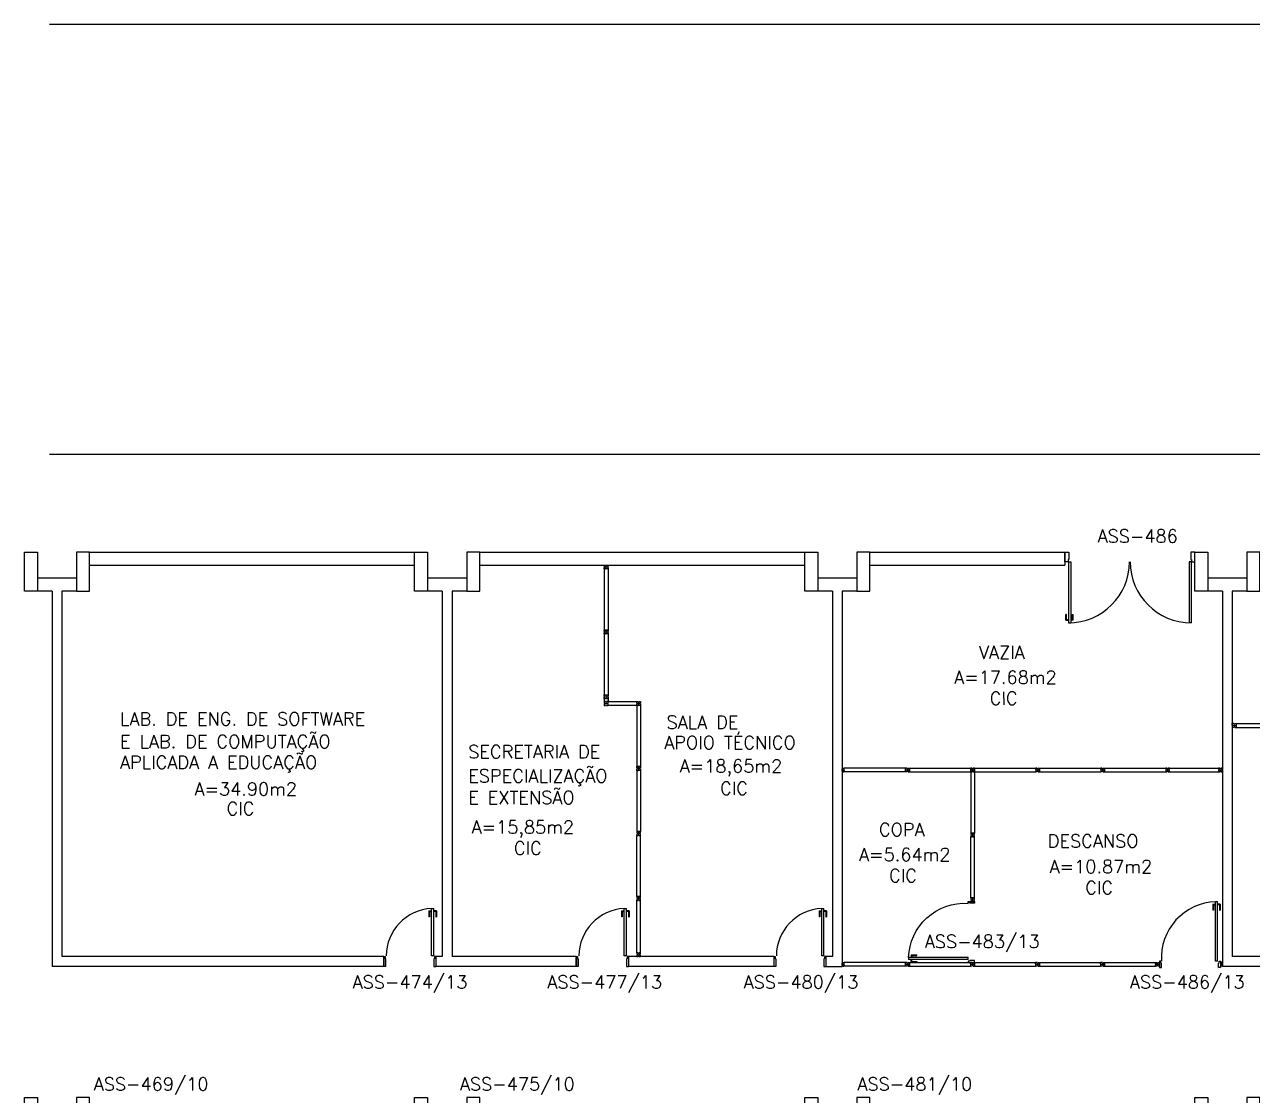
# Model space of a CAD drawing. Extents: x 0 to 244, y -71 to 76.
# Drawn here: x -0.43 to 18.46, y -45.72 to -29.24 of the extents above; entities that cross this region are included whole.
import ezdxf
from ezdxf.enums import TextEntityAlignment as Align

# ---------------------------------------------------------------- set-up
doc = ezdxf.new("R2010")
doc.units = 0
doc.header["$LTSCALE"] = 0.01
doc.header["$MEASUREMENT"] = 0
doc.layers.get('0').update_dxf_attribs({"linetype": 'CONTINUOUS'})
for name, color, linetype in [('ALV', 2, 'CONTINUOUS'), ('CENTRO_DE_CUSTO', 1, 'CONTINUOUS'), ('DIV', 2, 'CONTINUOUS'), ('ESQ', 1, 'CONTINUOUS'), ('ESTR', 3, 'CONTINUOUS'), ('PISO', 1, 'CONTINUOUS'), ('TEXTO', 2, 'CONTINUOUS'), ('TEXTO-ENDEREÇO', 2, 'CONTINUOUS'), ('ÁREA', 2, 'CONTINUOUS')]:
    doc.layers.add(name, color=color, linetype=linetype)
doc.layers.get('0').freeze()
doc.styles.add('UNB-100', font='simplex.shx', dxfattribs={"height": 0.2})
doc.styles.add('UNB-100-1', font='simplex.shx', dxfattribs={"height": 0.2})

# ---------------------------------------------------------------- blocks, each defined once
blk = doc.blocks.new('PILINT-SSN')
for points in [[(0.2, 0), (0.2, -0.6), (0, -0.6), (0, 0)], [(1, 0), (0.8, 0), (0.8, -0.6), (1, -0.6)], [(0, -8.39), (0.2, -8.39), (0.2, -9.39), (0, -9.39)], [(0.8, -8.39), (0.8, -9.39), (1, -9.39), (1, -8.39)]]:
    blk.add_lwpolyline(points, close=True)
blk = doc.blocks.new('PD80-SSN')
for p, q in [((-0.777, 0.01), (-0.777, -0.03)), ((-0.777, 0.01), (-0.687, 0.01)), ((-0.687, 0), (-0.687, 0.01)), ((-0.075, 0), (0.075, 0)), ((-0.075, 0), (-0.075, -0.02)), ((0.075, -0.03), (0.075, 0)), ((-0.817, -0.065), (-0.817, -0.03)), ((-0.085, -0.03), (-0.817, -0.03)), ((-0.085, -0.065), (-0.817, -0.065)), ((-0.777, -0.105), (-0.777, -0.065)), ((-0.777, -0.105), (-0.687, -0.105)), ((-0.767, 0), (-0.767, -0.03)), ((-0.767, 0), (-0.687, 0)), ((-0.767, -0.095), (-0.767, -0.065)), ((-0.767, -0.095), (-0.687, -0.095)), ((-0.687, -0.095), (-0.687, -0.105)), ((-0.085, -0.03), (-0.085, -0.065)), ((-0.075, -0.02), (-0.04, -0.02)), ((-0.04, -0.03), (-0.04, -0.02)), ((-0.04, -0.03), (0.075, -0.03)), ((-0.075, -0.781), (-0.04, -0.781)), ((-0.075, -0.801), (-0.075, -0.781)), ((-0.075, -0.801), (0.075, -0.801)), ((-0.075, -0.802), (0.075, -0.802)), ((-0.04, -0.771), (0.075, -0.771)), ((-0.04, -0.771), (-0.04, -0.781)), ((0.075, -0.771), (0.075, -0.801))]:
    blk.add_line(p, q)
blk.add_arc((-0.085, -0.03), 0.731, 182.6571, 270)
blk = doc.blocks.new('DIVMT-SSN')
for p, q in [((-0.03, 0.008), (-0.03, 0.03)), ((-0.006, 0.03), (-0.03, 0.03)), ((-0.03, 0.008), (-0.02, 0.008)), ((-0.02, -0.008), (-0.02, 0.008)), ((-0.006, 0.02), (-0.006, 0.03)), ((0.006, 0.02), (-0.006, 0.02)), ((-0.005, 0), (0.005, 0)), ((0.005, 0), (-0.005, 0)), ((0, 0.005), (0, -0.005)), ((0, -0.005), (0, 0.005)), ((0.006, 0.03), (0.03, 0.03)), ((0.006, 0.02), (0.006, 0.03)), ((0.03, 0.008), (0.02, 0.008)), ((0.02, -0.008), (0.02, 0.008)), ((0.03, 0.008), (0.03, 0.03)), ((-0.03, -0.008), (-0.03, -0.03)), ((-0.03, -0.008), (-0.02, -0.008)), ((-0.03, -0.03), (-0.03, -0.97)), ((-0.03, -0.03), (-0.009, -0.03)), ((0.03, -0.03), (-0.03, -0.03)), ((-0.03, -0.03), (-0.006, -0.03)), ((-0.009, -0.03), (-0.027, -0.03)), ((-0.006, -0.02), (-0.006, -0.03)), ((-0.006, -0.02), (0.006, -0.02)), ((-0.006, -0.02), (-0.006, -0.03)), ((0.006, -0.02), (-0.006, -0.02)), ((0.005, -0.03), (-0.005, -0.03)), ((0.006, -0.02), (0.006, -0.03)), ((0.006, -0.02), (0.006, -0.03)), ((0.03, -0.03), (0.006, -0.03)), ((0.03, -0.008), (0.02, -0.008)), ((0.03, -0.008), (0.03, -0.03)), ((0.03, -0.03), (0.03, -0.97)), ((0.03, -0.97), (-0.03, -0.97)), ((-0.006, -0.98), (-0.006, -0.97)), ((-0.006, -0.98), (0.006, -0.98)), ((0.006, -1.001), (-0.006, -1.001)), ((0.005, -0.97), (-0.005, -0.97)), ((0, -0.994), (0, -1.007)), ((0, -1.02), (0, -1.021)), ((0.006, -0.98), (0.006, -0.97))]:
    blk.add_line(p, q)
blk = doc.blocks.new('DIVINI-SSN')
for p, q in [((-0.02, 0), (-0.02, -0.008)), ((-0.02, 0), (0.02, 0)), ((0, 0.005), (0, -0.005)), ((0.02, 0), (0.02, -0.008)), ((-0.03, -0.008), (-0.02, -0.008)), ((-0.03, -0.008), (-0.03, -0.028)), ((-0.03, -0.028), (-0.008, -0.028)), ((-0.03, -0.03), (0.03, -0.03)), ((-0.03, -0.975), (-0.03, -0.03)), ((-0.009, -0.03), (-0.027, -0.03)), ((-0.008, -0.019), (0.008, -0.019)), ((-0.008, -0.019), (-0.008, -0.028)), ((-0.006, -0.021), (-0.006, -0.03)), ((0.006, -0.021), (-0.006, -0.021)), ((-0.006, -0.023), (-0.006, -0.027)), ((-0.004, -0.021), (0.004, -0.021)), ((0.006, -0.021), (0.006, -0.03)), ((0.006, -0.023), (0.006, -0.027)), ((0.008, -0.019), (0.008, -0.028)), ((0.03, -0.028), (0.008, -0.028)), ((0.009, -0.03), (0.027, -0.03)), ((0.03, -0.008), (0.02, -0.008)), ((0.03, -0.008), (0.03, -0.028)), ((0.03, -0.975), (0.03, -0.03)), ((-0.03, -0.975), (0.03, -0.975)), ((-0.006, -0.985), (-0.006, -0.975)), ((0.006, -0.985), (-0.006, -0.985)), ((0.006, -1.01), (-0.006, -1.01)), ((0, -1.003), (0, -1.018)), ((0.006, -0.985), (0.006, -0.975)), ((0.03, -0.975), (0.009, -0.975))]:
    blk.add_line(p, q)
blk = doc.blocks.new('PDV2D-SSN')
for p, q in [((-0.106, 0.965), (-0.076, 0.965)), ((-0.138, 0.835), (-0.148, 0.835)), ((-0.95, 0.05), (-0.97, 0.05)), ((-0.97, 0.05), (-0.97, 0.035)), ((-0.97, 0.035), (-0.97, -0.035)), ((-0.95, 0.02), (-0.95, 0.05)), ((-0.95, 0.02), (-0.94, 0.02)), ((-0.94, -0.05), (-0.94, 0.02)), ((-0.051, 0.02), (-0.061, 0.02)), ((-0.061, -0.05), (-0.061, 0.02)), ((-0.051, 0.05), (-0.031, 0.05)), ((-0.051, 0.02), (-0.051, 0.05)), ((-0.031, 0.05), (-0.031, -0.05)), ((-0.97, -0.035), (-0.97, -0.05)), ((-0.97, -0.05), (-0.94, -0.05)), ((-0.031, -0.05), (-0.061, -0.05))]:
    blk.add_line(p, q)
at = {"color": 2}
for p, q in [((-0.106, 0.05), (-0.106, 0.965)), ((-0.076, 0.05), (-0.076, 0.965)), ((-0.148, 0.925), (-0.108, 0.925)), ((-0.148, 0.925), (-0.148, 0.835)), ((-0.138, 0.915), (-0.108, 0.915)), ((-0.138, 0.915), (-0.138, 0.835)), ((-0.034, 0.925), (-0.074, 0.925)), ((-0.044, 0.915), (-0.074, 0.915)), ((-0.044, 0.915), (-0.044, 0.835)), ((-0.044, 0.835), (-0.034, 0.835)), ((-0.034, 0.925), (-0.034, 0.835)), ((-0.076, 0.05), (-0.106, 0.05))]:
    blk.add_line(p, q, dxfattribs=at)
at = {"color": 1}
blk.add_arc((-0.076, 0.1), 0.865, 91.988, 183.3214, dxfattribs=at)
blk = doc.blocks.new('MTINI-SSN')
for p, q in [((-0.03, 0.008), (-0.03, 0.028)), ((-0.03, 0.028), (-0.008, 0.028)), ((-0.03, 0.008), (-0.02, 0.008)), ((-0.02, 0), (-0.02, 0.008)), ((-0.001, 0), (-0.02, 0)), ((-0.008, 0.019), (-0.008, 0.028)), ((0.008, 0.019), (-0.008, 0.019)), ((0.005, 0), (-0.005, 0)), ((0.02, 0), (-0.001, 0)), ((0, -0.005), (0, 0.005)), ((0.008, 0.019), (0.008, 0.028)), ((0.03, 0.028), (0.008, 0.028)), ((0.03, 0.008), (0.02, 0.008)), ((0.02, 0), (0.02, 0.008)), ((0.03, 0.008), (0.03, 0.028))]:
    blk.add_line(p, q)
blk = doc.blocks.new('MTT-SSN')
for p, q in [((-0.0051, 0), (0.0051, 0)), ((0, -0.0051), (0, 0.0051))]:
    blk.add_line(p, q)
blk.add_lwpolyline([(-0.008, 0.03), (-0.008, 0.02), (0.008, 0.02), (0.008, 0.03), (0.03, 0.03), (0.03, 0.006), (0.0205, 0.006), (0.0205, -0.006), (0.03, -0.006), (0.03, -0.03), (0.008, -0.03), (0.008, -0.02), (-0.008, -0.02), (-0.008, -0.03), (-0.03, -0.03), (-0.03, -0.006), (-0.0185, -0.006), (-0.0185, 0.006), (-0.03, 0.006), (-0.03, 0.03)], close=True)
blk = doc.blocks.new('PTDP-SSN')
at = {"color": 2}
for p, q in [((0.055, 1.015), (0.09, 1.015)), ((0.055, 0.075), (0.055, 1.015)), ((0.09, 0.075), (0.09, 1.015)), ((1.91, 0.075), (1.91, 1.015)), ((1.945, 1.015), (1.91, 1.015)), ((1.945, 0.075), (1.945, 1.015)), ((0.05, 0.075), (0, 0.075)), ((0, 0.075), (0, -0.075)), ((0.05, 0.04), (0.05, 0.075)), ((0.06, 0.04), (0.05, 0.04)), ((0.055, 0.075), (0.09, 0.075)), ((0.06, -0.075), (0.06, 0.04)), ((1.945, 0.075), (1.91, 0.075)), ((1.94, -0.075), (1.94, 0.04)), ((1.94, 0.04), (1.95, 0.04)), ((1.95, 0.04), (1.95, 0.075)), ((1.95, 0.075), (2, 0.075)), ((2, 0.075), (2, -0.075)), ((0, -0.075), (0.06, -0.075)), ((2, -0.075), (1.94, -0.075))]:
    blk.add_line(p, q, dxfattribs=at)
at = {"color": 1}
for centre, start, end in [((0.055, 0.075), 0, 90), ((1.945, 0.075), 90, 180)]:
    blk.add_arc(centre, 0.94, start, end, dxfattribs=at)
blk = doc.blocks.new('DIV-SSN')
for p, q in [((-0.005, 0), (0.005, 0)), ((0, 0.005), (0, -0.005)), ((-0.03, -0.03), (-0.03, -0.97)), ((0.03, -0.03), (-0.03, -0.03)), ((-0.03, -0.03), (-0.009, -0.03)), ((-0.009, -0.03), (-0.027, -0.03)), ((-0.006, -0.02), (0.006, -0.02)), ((-0.006, -0.02), (-0.006, -0.03)), ((-0.005, -0.022), (0.005, -0.022)), ((-0.005, -0.022), (-0.005, -0.029)), ((0.005, -0.029), (-0.005, -0.029)), ((0.005, -0.03), (-0.005, -0.03)), ((0.005, -0.022), (0.005, -0.029)), ((0.006, -0.02), (0.006, -0.03)), ((0.03, -0.03), (0.03, -0.97)), ((0.03, -0.97), (-0.03, -0.97)), ((0.007, -0.999), (-0.007, -0.999)), ((-0.006, -0.98), (-0.006, -0.97)), ((-0.006, -0.98), (0.006, -0.98)), ((0.005, -0.97), (-0.005, -0.97)), ((0, -0.991), (0, -1.006)), ((0.006, -0.98), (0.006, -0.97))]:
    blk.add_line(p, q)

msp = doc.modelspace()

# ---------------------------------------------------------------- linework, layer by layer
at = {"layer": 'ALV'}
for p, q in [((0.572, -37.357), (5.572, -37.357)), ((6.572, -37.357), (11.572, -37.357)), ((12.572, -37.357), (15.572, -37.357)), ((15.572, -37.357), (15.572, -37.557)), ((0.572, -37.557), (5.572, -37.557)), ((6.572, -37.557), (11.572, -37.557)), ((12.572, -37.557), (15.572, -37.557)), ((0.372, -37.757), (-0.228, -37.757)), ((6.372, -37.757), (5.772, -37.757)), ((12.372, -37.757), (11.772, -37.757)), ((18.372, -37.757), (17.772, -37.757)), ((-0.003, -37.957), (-0.228, -37.957)), ((-0.003, -37.957), (-0.003, -43.732)), ((0.147, -37.957), (0.147, -43.582)), ((0.372, -37.957), (0.147, -37.957)), ((5.997, -37.957), (5.772, -37.957)), ((5.997, -37.957), (5.997, -43.582)), ((6.147, -37.957), (6.147, -43.587)), ((6.372, -37.957), (6.147, -37.957)), ((11.997, -37.957), (11.772, -37.957)), ((11.997, -37.957), (11.997, -43.582)), ((12.147, -37.957), (12.147, -43.732)), ((12.372, -37.957), (12.147, -37.957)), ((17.997, -37.957), (17.772, -37.957)), ((17.997, -37.957), (17.997, -43.732)), ((18.372, -37.957), (18.147, -37.957)), ((18.147, -37.957), (18.147, -43.582)), ((5.096, -43.582), (0.147, -43.582)), ((5.096, -43.582), (5.096, -43.732)), ((5.997, -43.582), (5.897, -43.582)), ((5.897, -43.582), (5.897, -43.732)), ((8.058, -43.582), (6.147, -43.582)), ((8.058, -43.732), (8.058, -43.582)), ((11.096, -43.582), (8.86, -43.582)), ((8.96, -43.582), (8.86, -43.582)), ((8.86, -43.582), (8.86, -43.732)), ((11.997, -43.582), (11.897, -43.582)), ((11.897, -43.582), (11.897, -43.732)), ((23.096, -43.582), (18.147, -43.582)), ((5.096, -43.732), (-0.003, -43.732)), ((8.058, -43.732), (5.897, -43.732)), ((11.096, -43.732), (8.86, -43.732)), ((11.897, -43.732), (12.147, -43.732)), ((23.096, -43.732), (17.997, -43.732))]:
    msp.add_line(p, q, dxfattribs=at)
at = {"layer": 'DIV'}
for p, q in [((8.487, -39.616), (8.487, -39.657)), ((8.547, -39.616), (8.547, -39.657)), ((8.547, -39.657), (8.987, -39.657)), ((8.987, -39.717), (8.547, -39.717)), ((17.184, -40.681), (17.937, -40.681)), ((17.184, -40.741), (17.937, -40.741)), ((9.017, -42.694), (9.017, -42.679)), ((8.987, -43.522), (8.987, -42.715)), ((9.047, -42.715), (8.987, -42.715)), ((9.024, -42.686), (9.01, -42.686)), ((9.011, -42.706), (9.011, -42.715)), ((9.011, -42.706), (9.023, -42.706)), ((9.022, -42.715), (9.012, -42.715)), ((9.023, -42.706), (9.023, -42.715)), ((9.047, -43.522), (9.047, -42.715)), ((16.123, -43.695), (16.123, -43.671)), ((16.145, -43.671), (16.123, -43.671)), ((16.133, -43.695), (16.123, -43.695)), ((16.123, -43.707), (16.123, -43.731)), ((16.133, -43.707), (16.123, -43.707)), ((16.145, -43.731), (16.123, -43.731)), ((16.133, -43.695), (16.133, -43.707)), ((16.145, -43.671), (16.145, -43.681)), ((16.161, -43.681), (16.145, -43.681)), ((16.145, -43.731), (16.145, -43.721)), ((16.161, -43.721), (16.145, -43.721)), ((16.148, -43.701), (16.158, -43.701)), ((16.158, -43.701), (16.148, -43.701)), ((16.153, -43.706), (16.153, -43.696)), ((16.153, -43.696), (16.153, -43.706)), ((16.161, -43.671), (16.183, -43.671)), ((16.161, -43.671), (16.161, -43.681)), ((16.161, -43.731), (16.161, -43.721)), ((16.161, -43.731), (16.183, -43.731)), ((16.174, -43.695), (16.183, -43.695)), ((16.174, -43.707), (16.174, -43.695)), ((16.174, -43.695), (16.183, -43.695)), ((16.174, -43.695), (16.174, -43.707)), ((16.174, -43.707), (16.183, -43.707)), ((16.174, -43.707), (16.183, -43.707)), ((16.183, -43.671), (16.183, -43.731)), ((16.183, -43.671), (16.183, -43.695)), ((16.183, -43.671), (16.965, -43.671)), ((16.183, -43.696), (16.183, -43.706)), ((16.183, -43.731), (16.183, -43.707)), ((16.183, -43.731), (16.183, -43.71)), ((16.183, -43.71), (16.183, -43.728)), ((16.183, -43.731), (16.965, -43.731)), ((16.965, -43.671), (16.965, -43.731)), ((16.974, -43.695), (16.965, -43.695)), ((16.965, -43.696), (16.965, -43.706)), ((16.974, -43.707), (16.965, -43.707)), ((16.974, -43.707), (16.974, -43.695)), ((16.988, -43.701), (17.002, -43.701)), ((16.995, -43.695), (16.995, -43.707)), ((17.014, -43.701), (17.016, -43.701))]:
    msp.add_line(p, q, dxfattribs=at)
at = {"layer": 'ESQ'}
for p, q in [((15.597, -38.317), (15.587, -38.317)), ((15.587, -38.407), (15.587, -38.317)), ((15.597, -38.397), (15.597, -38.317)), ((15.692, -38.317), (15.702, -38.317)), ((15.692, -38.397), (15.692, -38.317)), ((15.702, -38.407), (15.702, -38.317)), ((15.587, -38.407), (15.627, -38.407)), ((15.597, -38.397), (15.627, -38.397)), ((15.692, -38.397), (15.662, -38.397)), ((15.702, -38.407), (15.662, -38.407)), ((8.058, -43.582), (8.058, -43.732)), ((8.86, -43.582), (8.86, -43.732)), ((11.096, -43.582), (11.096, -43.732)), ((11.897, -43.582), (11.897, -43.732))]:
    msp.add_line(p, q, dxfattribs=at)
at = {"layer": 'PISO'}
for p, q in [((228.172, -29.242), (-0.045, -29.242)), ((228.172, -35.857), (-0.045, -35.857))]:
    msp.add_line(p, q, dxfattribs=at)

# ---------------------------------------------------------------- block references
at = {"layer": 'DIV'}
for name, p in [('MTT-SSN', (8.517, -37.587)), ('DIV-SSN', (8.517, -37.587)), ('MTT-SSN', (8.517, -38.587)), ('DIV-SSN', (8.517, -38.587)), ('MTT-SSN', (9.017, -39.687)), ('DIV-SSN', (9.017, -39.687)), ('MTT-SSN', (9.017, -40.686)), ('DIV-SSN', (9.017, -40.686)), ('DIV-SSN', (14.154, -40.711)), ('PDV2D-SSN', (17.997, -43.701)), ('MTT-SSN', (16.995, -43.701))]:
    msp.add_blockref(name, p, dxfattribs=at)
for name, p, rotation in [('MTT-SSN', (8.517, -39.586), 180), ('DIVMT-SSN', (18.177, -40.027), 90), ('DIVINI-SSN', (12.147, -40.711), 90), ('DIVMT-SSN', (13.153, -40.711), 90), ('DIVMT-SSN', (14.154, -40.711), 90), ('DIVMT-SSN', (15.154, -40.711), 90), ('DIVMT-SSN', (16.154, -40.711), 90), ('DIVINI-SSN', (12.147, -43.701), 90), ('DIVMT-SSN', (13.153, -43.701), 90), ('DIVMT-SSN', (14.153, -43.701), 90), ('DIVMT-SSN', (15.153, -43.701), 90), ('MTINI-SSN', (17.997, -43.701), 90)]:
    msp.add_blockref(name, p, dxfattribs=dict(at, rotation=rotation))
at = {"layer": 'DIV', "xscale": -1}
msp.add_blockref('MTT-SSN', (8.517, -39.687), dxfattribs=at)
for name, p, rotation in [('MTT-SSN', (14.153, -40.711), 180), ('MTT-SSN', (17.154, -40.711), 180), ('MTT-SSN', (17.967, -40.711), 180), ('MTT-SSN', (9.017, -41.686), 180), ('DIV-SSN', (9.017, -42.686), 180), ('MTT-SSN', (14.154, -41.711), 180), ('DIV-SSN', (14.154, -42.71), 180), ('MTT-SSN', (9.017, -42.686), 180), ('MTT-SSN', (14.154, -42.71), 180), ('PDV2D-SSN', (14.133, -43.702), 90), ('MTT-SSN', (9.017, -43.552), 180)]:
    msp.add_blockref(name, p, dxfattribs=dict(at, rotation=rotation))
at = {"layer": 'ESQ'}
for name, p, rotation in [('PTDP-SSN', (17.572, -37.432), 180), ('PD80-SSN', (5.897, -43.657), 270), ('PD80-SSN', (8.86, -43.657), 270), ('PD80-SSN', (11.897, -43.657), 270)]:
    msp.add_blockref(name, p, dxfattribs=dict(at, rotation=rotation))
at = {"layer": 'ESTR'}
for p in [(-0.428, -37.357), (5.572, -37.357), (11.572, -37.357), (17.572, -37.357)]:
    msp.add_blockref('PILINT-SSN', p, dxfattribs=at)

# ---------------------------------------------------------------- texts
at = {"layer": 'CENTRO_DE_CUSTO', "linetype": 'Continuous', "style": 'UNB-100'}
for p in [(14.417, -39.708), (10.27, -41.093), (2.679, -41.404), (7.098, -42.013), (12.869, -42.436), (15.886, -42.621)]:
    msp.add_text('CIC', height=0.2, rotation=0.0348, dxfattribs=at).set_placement(p)
at = {"layer": 'TEXTO', "linetype": 'Continuous', "style": 'UNB-100'}
for s, p in [('VAZIA', (14.251, -39)), ('LAB. DE ENG. DE SOFTWARE', (1.04, -40.025)), ('SALA DE', (9.446, -40.075)), ('E LAB. DE COMPUTAÇÃO ', (1.04, -40.373)), ('APOIO TÉCNICO', (9.411, -40.389)), ('SECRETARIA DE', (6.396, -40.531)), ('APLICADA A EDUCAÇÃO', (1.04, -40.693)), ('ESPECIALIZAÇÃO', (6.396, -40.901)), ('E EXTENSÃO', (6.396, -41.234)), ('COPA', (12.713, -41.727)), ('DESCANSO', (15.309, -41.903))]:
    msp.add_text(s, height=0.2, dxfattribs=at).set_placement(p)
at = {"layer": 'TEXTO-ENDEREÇO', "style": 'UNB-100-1'}
for s, p in [('ASS-486', (16.075, -37.213)), ('ASS-483/13', (13.418, -43.449)), ('ASS-474/13', (4.617, -44.073)), ('ASS-477/13', (7.612, -44.073)), ('ASS-480/13', (10.631, -44.073)), ('ASS-486/13', (16.572, -44.073)), ('ASS-469/10', (0.636, -45.642)), ('ASS-475/10', (6.268, -45.642)), ('ASS-481/10', (12.382, -45.642))]:
    msp.add_text(s, height=0.2, dxfattribs=at).set_placement(p)
at = {"layer": 'ÁREA', "style": 'UNB-100'}
for s, p in [('A=17.68m2', (14.658, -39.384)), ('A=18,65m2', (10.437, -40.751)), ('A=34.90m2', (2.974, -41.103)), ('A=15,85m2', (7.236, -41.69)), ('A=5.64m2', (13.11, -42.111)), ('A=10.87m2', (16.127, -42.296))]:
    msp.add_text(s, height=0.2, dxfattribs=at).set_placement(p, align=Align.CENTER)

doc.saveas('drawing.dxf')
